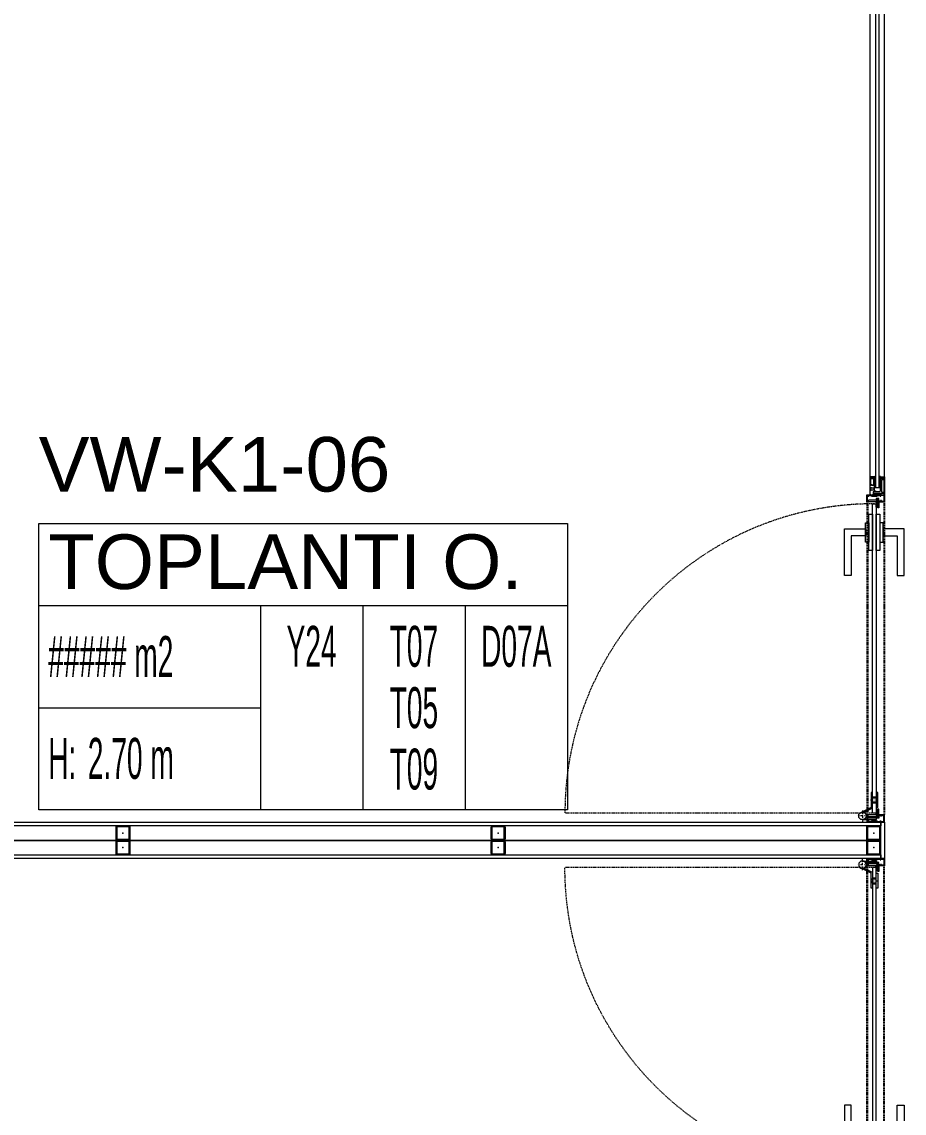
# Model space of a CAD drawing. Extents: x -3709 to 34962, y 0 to 8245.
# Drawn here: x 17003.7 to 17246.2, y 2027.5 to 2327.5 of the extents above; entities that cross this region are included whole.
import ezdxf
from ezdxf.enums import TextEntityAlignment as Align

# ---------------------------------------------------------------- set-up
doc = ezdxf.new("R2010")
doc.units = 0
doc.linetypes.add('DASHDOT', pattern=[25.4, 12.7, -6.35, 0, -6.35])
doc.linetypes.add('DOT2', pattern=[0.125, 0, -0.125])
doc.layers.get('0').update_dxf_attribs({"color": 9, "lineweight": 9})
for name, color, linetype, lineweight in [('0 @ 1', 9, 'Continuous', 9), ('06C', 9, 'Continuous', 9), ('06D', 9, 'Continuous', 9), ('07K', 9, 'Continuous', 9), ('10', 9, 'Continuous', 9), ('11', 9, 'Continuous', 9), ('15', 9, 'Continuous', 9), ('20', 9, 'DOT2', 9), ('21_MAHAL', 9, 'Continuous', 9), ('33', 9, 'BATTING', 9)]:
    doc.layers.add(name, color=color, linetype=linetype, lineweight=lineweight)
doc.styles.add('Arial', font='arial.ttf', dxfattribs={"height": 2.5})
doc.styles.add('MuuM_TEXT-STANDART', font='ARIALN.TTF')
doc.linetypes.add('BATTING', pattern='A,0.0001,-0.1,[134,ltypeshp.shx,S=0.1,R=0,X=-0.1,Y=0],-0.2,[134,ltypeshp.shx,S=0.1,R=180,X=0.1,Y=0],-0.1', length=0.4001)
pattern_1 = [(225, (-604.72494, -2171.82614), (-0.0883883476, 0.0883883476), []), (135, (-604.72494, -2171.82614), (0.0883883476, 0.0883883476), [])]

# ---------------------------------------------------------------- blocks, each defined once
blk = doc.blocks.new('Prf-40x40')
for points in [[(1.5, -2), (-1.5, -2, -0.414214), (-2, -1.5), (-2, 1.5, -0.414214), (-1.5, 2), (1.5, 2, -0.414214), (2, 1.5), (2, -1.5, -0.414214)], [(1.5, -1.7), (-1.5, -1.7, -0.414214), (-1.7, -1.5), (-1.7, 1.5, -0.414214), (-1.5, 1.7), (1.5, 1.7, -0.414214), (1.7, 1.5), (1.7, -1.5, -0.414214)]]:
    blk.add_lwpolyline(points, format="xyb", close=True)
blk.add_point((0, 0))
blk = doc.blocks.new('g-kapı kolu-p')
for points in [[(11.85, 8.21), (-0.95, 8.21), (-0.95, 2.41), (0.95, 2.41), (0.95, 6.31), (11.85, 6.31), (11.85, 8.21)], [(11.85, -8.21), (-0.95, -8.21), (-0.95, -2.41), (0.95, -2.41), (0.95, -6.31), (11.85, -6.31), (11.85, -8.21)]]:
    blk.add_lwpolyline(points)
for points in [[(-5, 0.5), (5, 0.5), (5, 1.5), (-5, 1.5)], [(-2.65, 1.5), (2.65, 1.5), (2.65, 2.41), (-2.65, 2.41)], [(-5, -1.5), (5, -1.5), (5, -0.5), (-5, -0.5)], [(-2.65, -1.5), (2.65, -1.5), (2.65, -2.41), (-2.65, -2.41)]]:
    blk.add_lwpolyline(points, close=True)
blk = doc.blocks.new('k-cambölme-kapı-p')
at = {"layer": '10'}
h = blk.add_hatch(dxfattribs=at)
h.set_pattern_fill('NET', color=256, angle=135, style=0)
h.set_pattern_definition([(135, (3753.7029, 560.85184), (-0.0883883476, -0.0883883476), []), (225, (3753.7029, 560.85184), (0.0883883476, -0.0883883476), [])])
h.paths.add_polyline_path([(2.08, -0.06), (2.08, 0.02), (2.07, 0.04), (2.05, 0.07), (2.01, 0.09), (1.98, 0.1), (1.97, 0.1), (1.97, -0.29), (1.94, -0.29), (1.94, -0.43), (1.88, -0.49), (1.67, -0.49), (1.82, -0.29), (1.73, -0.29), (1.53, -0.5), (1.44, -0.5), (1.62, -0.32), (1.62, -0.29), (1.51, -0.29), (1.34, -0.42), (1.32, -0.44), (1.3, -0.48), (1.29, -0.51), (1.26, -0.57), (1.26, -0.31), (1.32, -0.29), (1.23, -0.29), (1.23, -0.53), (1.23, -0.59), (1.24, -0.62), (1.26, -0.64), (3.47, -0.64), (3.47, -0.58), (3.38, -0.35), (3.38, -0.3), (3.42, -0.25), (3.42, -0.2), (3.38, -0.16), (2.73, -0.16), (2.74, -0.2), (2.91, -0.2, -1), (2.91, -0.25)])
h.paths.add_polyline_path([(2.05, -0.18), (2.05, -0.21), (2.08, -0.23), (2.11, -0.24), (2.15, -0.25), (2.95, -0.27), (2.92, -0.29), (2.55, -0.29), (2.54, -0.31), (2.52, -0.33), (2.5, -0.34), (2.48, -0.34), (2.46, -0.34), (2.44, -0.32), (2.42, -0.3), (2.08, -0.3), (1.99, -0.11), (1.99, -0.07), (2.05, -0.07)], flags=16)
h.paths.add_polyline_path([(2.41, -0.34), (2.51, -0.5), (2.08, -0.5), (2.08, -0.34)], flags=16)
h.paths.add_polyline_path([(2.55, -0.33), (2.89, -0.33), (2.94, -0.33), (3.28, -0.34, 0.166992), (3.34, -0.55), (2.72, -0.55), (2.55, -0.36)], flags=16)
h.paths.add_polyline_path([(3.02, -0.22), (3.02, -0.2), (3.33, -0.2, 0.10606), (3.29, -0.33), (3.01, -0.27)], flags=16)
h = blk.add_hatch(dxfattribs=at)
h.set_pattern_fill('NET', color=256, angle=135, style=0)
h.set_pattern_definition([(45, (474.94443, 2280.71206), (0.0883883476, -0.0883883476), []), (315, (474.94443, 2280.71206), (-0.0883883476, -0.0883883476), [])])
h.paths.add_polyline_path([(87.27, -0.16), (87.26, -0.2), (87.09, -0.2, 1), (87.09, -0.25), (87.92, -0.25), (87.92, -0.01), (87.93, 0.03), (87.96, 0.05), (88, 0.07), (88.03, 0.07), (88.03, -0.29), (88.06, -0.29), (88.06, -0.43), (88.12, -0.49), (88.33, -0.49), (88.18, -0.29), (88.27, -0.29), (88.47, -0.5), (88.56, -0.5), (88.38, -0.32), (88.38, -0.29), (88.49, -0.29), (88.66, -0.42), (88.68, -0.44), (88.7, -0.48), (88.71, -0.51), (88.74, -0.57), (88.74, -0.31), (88.68, -0.29), (88.77, -0.29), (88.77, -0.53), (88.77, -0.59), (88.76, -0.62), (88.74, -0.64), (86.53, -0.64), (86.53, -0.58), (86.62, -0.35), (86.62, -0.3), (86.58, -0.25), (86.58, -0.2), (86.62, -0.16)])
h.paths.add_polyline_path([(87.28, -0.55), (87.45, -0.36), (87.45, -0.33), (87.11, -0.33), (87.06, -0.33), (87.03, -0.31), (86.99, -0.27), (86.98, -0.22), (86.98, -0.2), (86.67, -0.2, -0.292264), (86.66, -0.55)], flags=16)
h.paths.add_polyline_path([(87.48, -0.51), (87.59, -0.51), (87.53, -0.43)], flags=16)
h.paths.add_polyline_path([(87.56, -0.4), (87.69, -0.5), (87.92, -0.5), (87.92, -0.34), (87.59, -0.34)], flags=16)
h.paths.add_polyline_path([(87.62, -0.53), (87.71, -0.62), (87.71, -0.53)], flags=16)
at = {"layer": '10', "linetype": 'DASHDOT', "ltscale": 0.05}
for points in [[(3.22, 3.63), (0.2, 3.63)], [(1.71, 2.14), (1.71, 4.9)], [(6.13, 1.44), (6.13, -0.55)]]:
    blk.add_lwpolyline(points, dxfattribs=at)
at = {"layer": '10'}
for points in [[(0.69, 3.63), (0.69, 2.44)], [(3.84, 0.88), (2.63, 3.22)], [(4.07, 1.27), (2.67, 3.99)], [(1.82, 2.27), (0.16, 2.27), (0.16, 2.03), (0.38, 2.03), (0.38, 1.92), (0.22, 1.92), (0.22, 1.16), (0.35, 1.16), (0.35, -0.41), (0.22, -0.41), (0.22, -1.23), (0.36, -1.23), (0.36, -1.38), (0.16, -1.38), (0.16, -2.24), (1.82, -2.24), (1.82, -1.72), (1.62, -1.72), (1.62, -1.58), (1.82, -1.58), (1.82, -1.37), (1.61, -1.37), (1.61, -1.24), (1.74, -1.24), (1.74, -0.85), (1.06, -0.85), (1.06, -0.13), (1.5, -0.13), (1.5, 1.92), (1.57, 2.03), (1.82, 2.03), (1.82, 2.27)], [(0.69, 2.27), (0.69, -0.24), (1.06, -0.24)], [(1.06, 2.44), (1.06, 2.86)], [(1.06, -0.13), (1.06, 2.27)], [(1.5, 1.92), (1.06, 1.92)], [(1.17, 1.92), (1.17, -0.13)], [(2.91, -0.25), (2.08, -0.06), (2.08, 0.02), (2.07, 0.04), (2.05, 0.07), (2.01, 0.09), (1.98, 0.1), (1.97, 0.1)], [(8.14, 0.88), (8.14, 1.27), (4.07, 1.27)], [(5.3, 0.88), (5.3, -0.16)], [(5.5, 1.27), (5.77, 0.97), (5.77, 0.88)], [(5.59, 0.88), (5.59, -0.16)], [(6.76, 1.27), (6.49, 0.97), (6.49, 0.88)], [(6.67, 0.88), (6.67, -0.16)], [(6.96, 0.88), (6.96, -0.16)], [(87.09, -0.25), (87.92, -0.25), (87.92, -0.01), (87.93, 0.03), (87.96, 0.05), (88, 0.07), (88.03, 0.07)], [(88.18, 2.27), (89.84, 2.27), (89.84, 2.03), (89.62, 2.03), (89.62, 1.92), (89.78, 1.92), (89.78, 1.16), (89.65, 1.16), (89.65, -0.41), (89.78, -0.41), (89.78, -1.23), (89.64, -1.23), (89.64, -1.38), (89.84, -1.38), (89.84, -2.24), (88.18, -2.24), (88.18, -1.72), (88.38, -1.72), (88.38, -1.58), (88.18, -1.58), (88.18, -1.37), (88.39, -1.37), (88.39, -1.24), (88.26, -1.24), (88.26, -0.85), (88.94, -0.85), (88.94, -0.13), (88.5, -0.13), (88.5, 1.92), (88.43, 2.03), (88.18, 2.03), (88.18, 2.27)], [(2.05, -0.89), (3.59, -0.89), (3.59, -0.64), (1.23, -0.64), (1.23, -0.29), (1.97, -0.29)], [(1.62, -0.29), (1.62, -0.32), (1.44, -0.5), (1.53, -0.5), (1.73, -0.29)], [(1.82, -0.29), (1.67, -0.49), (1.88, -0.49), (1.94, -0.43), (1.94, -0.29)], [(3.34, -0.55), (2.72, -0.55), (2.55, -0.36), (2.55, -0.33), (2.89, -0.33), (2.94, -0.33)], [(3.28, -0.34), (3.28, -0.34), (2.94, -0.33)], [(3.01, -0.27), (3.02, -0.22), (3.02, -0.2), (3.33, -0.2)], [(3.01, -0.27), (3.29, -0.33), (3.29, -0.33)], [(4.06, -0.16), (4.06, -0.55), (8.14, -0.55)], [(8.14, -0.55), (8.14, -0.16)], [(87.95, -0.89), (86.41, -0.89), (86.41, -0.64), (88.77, -0.64), (88.77, -0.29), (88.03, -0.29)], [(87.59, -0.51), (87.53, -0.43), (87.48, -0.51), (87.59, -0.51)], [(88.18, -0.29), (88.33, -0.49), (88.12, -0.49), (88.06, -0.43), (88.06, -0.29)], [(88.38, -0.29), (88.38, -0.32), (88.56, -0.5), (88.47, -0.5), (88.27, -0.29)]]:
    blk.add_lwpolyline(points, dxfattribs=at)
for points in [[(1.97, -0.29), (1.97, 2.13), (2.05, 2.13), (2.05, 2.28, 0.414214), (1.89, 2.44), (0.08, 2.44, 0.414214), (0, 2.36), (0, -2.36, 0.414214), (0.08, -2.44), (2.05, -2.44), (2.05, -2.25), (2.05, -2.23), (2.05, -2.23), (2.05, -2.23), (2.05, -2.23), (2.05, -2.23), (2.05, -0.89)], [(88.03, -0.29), (88.03, 2.13), (87.95, 2.13), (87.95, 2.28, -0.414214), (88.11, 2.44), (89.92, 2.44, -0.414214), (90, 2.36), (90, -2.36, -0.414214), (89.92, -2.44), (87.95, -2.44), (87.95, -2.25), (87.95, -2.23), (87.95, -2.23), (87.95, -2.23), (87.95, -2.23), (87.95, -2.23), (87.95, -0.89)], [(1.51, -0.29), (1.34, -0.42), (1.32, -0.44), (1.3, -0.48), (1.29, -0.51), (1.26, -0.57), (1.26, -0.31), (1.32, -0.29), (1.23, -0.29), (1.23, -0.53), (1.23, -0.59), (1.24, -0.62), (1.26, -0.64), (3.47, -0.64), (3.47, -0.58), (3.38, -0.35), (3.38, -0.3), (3.42, -0.25), (3.42, -0.2), (3.38, -0.16), (2.73, -0.16), (2.74, -0.2), (2.91, -0.2, -1), (2.91, -0.25, -1)], [(88.49, -0.29), (88.66, -0.42), (88.68, -0.44), (88.7, -0.48), (88.71, -0.51), (88.74, -0.57), (88.74, -0.31), (88.68, -0.29), (88.77, -0.29), (88.77, -0.53), (88.77, -0.59), (88.76, -0.62), (88.74, -0.64), (86.53, -0.64), (86.53, -0.58), (86.62, -0.35), (86.62, -0.3), (86.58, -0.25), (86.58, -0.2), (86.62, -0.16), (87.27, -0.16), (87.26, -0.2), (87.09, -0.2, 1), (87.09, -0.25, 1)], [(86.66, -0.55), (87.28, -0.55), (87.45, -0.36), (87.45, -0.33), (87.11, -0.33), (87.06, -0.33), (87.03, -0.31), (86.99, -0.27), (86.98, -0.22), (86.98, -0.2), (86.67, -0.2, 1)]]:
    blk.add_lwpolyline(points, format="xyb", dxfattribs=at)
for points in [[(1.99, -0.07), (2.05, -0.07), (2.05, -0.18), (2.05, -0.21), (2.08, -0.23), (2.11, -0.24), (2.15, -0.25), (2.95, -0.27), (2.92, -0.29), (2.55, -0.29), (2.54, -0.31), (2.52, -0.33), (2.5, -0.34), (2.48, -0.34), (2.46, -0.34), (2.44, -0.32), (2.42, -0.3), (2.08, -0.3), (1.99, -0.11)], [(2.08, -0.5), (2.08, -0.34), (2.41, -0.34), (2.51, -0.5), (2.51, -0.5)], [(87.92, -0.5), (87.92, -0.34), (87.59, -0.34), (87.56, -0.4), (87.69, -0.5)], [(87.62, -0.53), (87.71, -0.53), (87.71, -0.62)]]:
    blk.add_lwpolyline(points, close=True, dxfattribs=at)
blk.add_circle((1.71, 3.65), 1.02, dxfattribs=at)
for centre, start, end in [((3.6, -0.37), 176.143, 214.0649), ((3.6, -0.37), 148.8979, 173.1144), ((86.4, -0.37), 325.9351, 31.1021)]:
    blk.add_arc(centre, 0.322, start, end, dxfattribs=at)
at = {"layer": '15', "linetype": 'DOT2'}
blk.add_lwpolyline([(2.48, 0.36), (2.48, 85.36)], dxfattribs=at)
at = {"layer": '15'}
blk.add_lwpolyline([(2.58, 0.88), (87.42, 0.88), (87.52, 0.78), (87.52, -0.05), (87.42, -0.16), (2.58, -0.16), (2.58, -0.16), (2.48, -0.05), (2.48, 0.78), (2.58, 0.88)], dxfattribs=at)
at = {"layer": '15', "linetype": 'DOT2'}
blk.add_arc((2.48, 0.36), 85.04, 0, 90, dxfattribs=at)
at = {"layer": '20'}
for p, q in [((87.95, 2.43), (2.05, 2.43)), ((87.95, 2.13), (2.05, 2.13)), ((87.95, -2.23), (2.05, -2.23)), ((87.95, -2.44), (2.05, -2.44))]:
    blk.add_line(p, q, dxfattribs=at)
at = {"layer": '06C', "xscale": -1}
blk.add_blockref('g-kapı kolu-p', (79.64, 0.38), dxfattribs=at)
blk = doc.blocks.new('p-strahle-alüminyumdoğramaprofili')
at = {"layer": '10'}
h = blk.add_hatch(dxfattribs=at)
h.set_pattern_fill('NET', color=256, angle=315, style=0)
h.set_pattern_definition(pattern_1)
h.paths.add_polyline_path([(-4.62, 2.65), (-4.68, 2.65), (-4.72, 2.75), (-4.72, 2.8), (-4.69, 2.8), (-4.69, 2.92), (-4.98, 2.92), (-4.98, 2.8), (-4.95, 2.8), (-4.99, 2.65), (-5.08, 2.66), (-5.25, 2.28), (-5.14, 2.28), (-5.14, 2.33), (-4.98, 2.52, 0.2599), (-4.9, 2.28), (-4.66, 2.28, 0.382682)])
h.paths.add_polyline_path([(-4.86, 2.52), (-4.67, 2.52, -2.16717)], flags=16)
h = blk.add_hatch(dxfattribs=at)
h.set_pattern_fill('NET', color=256, angle=315, style=0)
h.set_pattern_definition(pattern_1)
h.paths.add_polyline_path([(-4.62, 0.88), (-4.68, 0.88), (-4.72, 0.77), (-4.72, 0.73), (-4.69, 0.73), (-4.69, 0.6), (-4.98, 0.6), (-4.98, 0.73), (-4.95, 0.73), (-4.99, 0.88), (-5.08, 0.87), (-5.25, 1.24), (-5.14, 1.24), (-5.14, 1.2), (-4.98, 1.01, -0.2599), (-4.9, 1.24), (-4.66, 1.24, -0.382682)])
h.paths.add_polyline_path([(-4.86, 1), (-4.67, 1, 2.16717)], flags=16)
h = blk.add_hatch(dxfattribs=at)
h.set_pattern_fill('NET', color=256, angle=315, style=0)
h.set_pattern_definition([(225, (-608.45214, -2173.53612), (-0.0883883476, 0.0883883476), []), (135, (-608.45214, -2173.53612), (0.0883883476, 0.0883883476), [])])
h.paths.add_polyline_path([(-3.45, 2.28), (-3.45, 2.57), (-4.49, 2.57), (-4.49, 2.28)])
h = blk.add_hatch(dxfattribs=at)
h.set_pattern_fill('NET', color=256, angle=315, style=0)
h.set_pattern_definition([(225, (-608.45214, -2180.04526), (-0.0883883476, 0.0883883476), []), (135, (-608.45214, -2180.04526), (0.0883883476, 0.0883883476), [])])
h.paths.add_polyline_path([(-3.45, 0.93), (-3.45, 1.24), (-4.49, 1.24), (-4.49, 0.93)])
h = blk.add_hatch(dxfattribs=at)
h.set_pattern_fill('NET', color=256, angle=315, style=0)
h.set_pattern_definition([(225, (-629.50454, -2177.58922), (-0.0883883476, 0.0883883476), []), (135, (-629.50454, -2177.58922), (0.0883883476, 0.0883883476), [])])
h.paths.add_polyline_path([(0, 0.68), (0, 1.75), (-0.18, 1.75), (-0.18, 0.68)])
for points in [[(-4.92, 3.6), (-4.92, 3.16), (-4.61, 3.16), (-4.61, 2.87), (-4.52, 2.87), (-4.62, 2.65), (-4.68, 2.65), (-4.72, 2.75), (-4.72, 2.8), (-4.69, 2.8), (-4.69, 3.05), (-4.98, 3.05), (-4.98, 2.8), (-4.95, 2.8), (-4.99, 2.65), (-5.08, 2.66), (-5.07, 3.76), (-0.11, 3.76)], [(-5.08, 2.66), (-5.25, 2.28)], [(-5.09, 0.88), (-5.25, 1.24)], [(-4.98, 2.52), (-5.14, 2.33), (-5.14, 2.28)], [(-4.98, 1.01), (-5.14, 1.2), (-5.14, 1.24)], [(-4.69, 2.92), (-4.98, 2.92)], [(-4.71, 0.6), (-4.98, 0.6)], [(-2.83, 0.2), (-2.67, 0.2), (-2.67, -0.04), (-4.87, -0.04), (-4.87, 0.19), (-4.57, 0.19), (-4.57, 0.73), (-2.67, 0.73)], [(-4.52, 2.87), (-4.49, 2.87), (-4.49, 2.26)], [(-4.49, 0.93), (-4.49, 0.93), (-4.49, 1.26)], [(-3.45, 2.26), (-3.45, 2.57)], [(-3.45, 1.26), (-3.45, 0.93)], [(-2.08, 0.93), (-2.08, 2.57)], [(-0.18, 0.68), (0, 0.68), (0, 1.75)], [(-0.18, 1.75), (0, 1.75)]]:
    blk.add_lwpolyline(points, dxfattribs=at)
for points in [[(-0.57, 3.26), (-0.57, 3.62), (-4.89, 3.62), (-4.89, 3.65, 0.561743), (-4.97, 3.66, 0.595966), (-4.92, 3.6, -2.204878)], [(-4.61, 2.87), (-4.49, 3.45, -0.833203), (-4.18, 3.44, -0.447088)], [(-4.18, 3.44), (-4.18, 2.99, 0.414214), (-4.07, 2.89), (-0.82, 2.89), (-0.82, 3.62)], [(-0.11, 3.76), (-0.11, 3.62), (-0.45, 3.62), (-0.45, 3.14, -1), (-0.66, 3.14)], [(-0.66, 3.14, -0.305404), (-0.57, 3.26, -5.773092)], [(-4.67, 2.52), (-4.86, 2.52, 1)], [(-4.67, 1), (-4.86, 1, -1)], [(-4.49, 2.57), (-1.23, 2.57, -0.414214), (-0.9, 2.25), (-0.9, 1.22)], [(-2.67, 0.73), (-2.67, 0.32), (-2.83, 0.32, 1), (-2.83, 0.2, -1)]]:
    blk.add_lwpolyline(points, format="xyb", dxfattribs=at)
for points in [[(-0.18, 2.74), (-0.18, 2.21), (0, 2.21), (0, 2.08), (-0.18, 2.08), (-0.18, 0.43), (0, 0.43), (0, 0), (-0.12, 0), (-0.12, -0.24), (-5.09, -0.24), (-5.09, 0.88), (-4.98, 0.88), (-4.94, 0.7), (-4.99, 0.7), (-4.99, 0.33), (-4.71, 0.33), (-4.71, 0.88), (-4.56, 0.88), (-4.52, 0.93), (-1.28, 0.93), (-1.2, 1.22), (-0.9, 1.22), (-0.9, 0.62), (-0.58, 0.62), (-0.58, 2.74)], [(-2.03, 0.78), (-1.35, 0.78), (-1.35, 0.08), (-1.28, 0.04), (-1.28, -0.04), (-2.09, -0.04), (-2.09, 0.1), (-2.03, 0.15)]]:
    blk.add_lwpolyline(points, close=True, dxfattribs=at)
for centre, radius, start, end in [((-4.73, 2.47), 0.253, 168.6676, 234.1258), ((-4.73, 1.06), 0.253, 125.8742, 191.3324), ((-4.77, 2.44), 0.125, 139.5402, 40.4598), ((-4.77, 1.08), 0.125, 319.5402, 220.4598), ((-4.84, 2.48), 0.273, 305.9738, 36.4289), ((-4.84, 1.04), 0.273, 323.5711, 54.0262)]:
    blk.add_arc(centre, radius, start, end, dxfattribs=at)
blk = doc.blocks.new('*U732')
at = {"layer": '06D'}
for points in [[(4.95, 4), (667.04, 4)], [(4.95, 0), (667.02, 0)]]:
    blk.add_lwpolyline(points, dxfattribs=at)
at = {"layer": '15'}
for points in [[(1.96, 2.5), (670.03, 2.5)], [(670.03, 1.5), (1.96, 1.5)]]:
    blk.add_lwpolyline(points, dxfattribs=at)
at = {"layer": '0 @ 1', "linetype": 'Continuous', "xscale": -1}
blk.add_blockref('p-strahle-alüminyumdoğramaprofili', (-0.12, 0.24), dxfattribs=at)
blk = doc.blocks.new('0_roomno2')
blk.add_lwpolyline([(19.375, -10.5), (0, -10.5), (0, 0), (19.375, 0)], close=True)
for points in [[(0, -3), (19.375, -3)], [(8.125, -3), (8.125, -10.5)], [(11.875, -3), (11.875, -10.5)], [(15.625, -3), (15.625, -10.5)], [(0, -6.75), (8.125, -6.75)]]:
    blk.add_lwpolyline(points)
at = {"style": 'MuuM_TEXT-STANDART', "width": 0.6}
blk.add_text('H:', height=1.5, dxfattribs=at).set_placement((0.35, -8.608), align=Align.MIDDLE_LEFT)
at = {"style": 'Arial'}
blk.add_attdef('ODANO', (0, 1.17), '', height=2, dxfattribs=at)
blk.add_attdef('MEKANADI', text='', height=2, dxfattribs=at).set_placement((0.35, -3), align=Align.BOTTOM_LEFT)
at = {"style": 'MuuM_TEXT-STANDART', "width": 0.6}
for tag, p in [('YER01', (10, -4.5)), ('TAVAN01', (13.75, -4.5)), ('DUVAR01', (17.5, -4.5)), ('YER02', (10, -6.75)), ('TAVAN02', (13.75, -6.75)), ('DUVAR02', (17.5, -6.75)), ('YER03', (10, -9)), ('TAVAN03', (13.75, -9)), ('DUVAR03', (17.5, -9))]:
    blk.add_attdef(tag, text='', height=1.5, dxfattribs=at).set_placement(p, align=Align.MIDDLE_CENTER)
for tag, p in [('M2', (0.35, -4.875)), ('TEMIZTAVANYUKSEKLIGI', (1.8, -8.608))]:
    blk.add_attdef(tag, text='', height=1.5, dxfattribs=at).set_placement(p, align=Align.MIDDLE_LEFT)

msp = doc.modelspace()

# ---------------------------------------------------------------- linework, layer by layer
at = {"layer": '06D'}
msp.add_lwpolyline([(17236.34, 2102.5), (16824.34, 2102.5)], dxfattribs=at)
at = {"layer": '11'}
for points in [[(16820.84, 2106.5), (16820.84, 2107.5), (17239.84, 2107.5), (17239.84, 2106.5)], [(17240.84, 2097.5), (17239.84, 2097.5), (17239.84, 2107.5), (17240.84, 2107.5)], [(16820.84, 2097.5), (16820.84, 2098.5), (17239.84, 2098.5), (17239.84, 2097.5)]]:
    msp.add_lwpolyline(points, close=True, dxfattribs=at)
at = {"layer": '33', "ltscale": 0.3}
msp.add_lwpolyline([(16820.94, 2102.5), (17239.84, 2102.5)], dxfattribs=at)

# ---------------------------------------------------------------- block references
at = {"linetype": 'Continuous', "xscale": -1, "rotation": 270}
msp.add_blockref('*U732', (17236.84, 2197.51), dxfattribs=at)
at = {"layer": '07K', "rotation": 90}
msp.add_blockref('k-cambölme-kapı-p', (17238.39, 2107.5), dxfattribs=at)
at = {"layer": '07K', "xscale": -1, "rotation": 90}
msp.add_blockref('k-cambölme-kapı-p', (17238.39, 2097.5), dxfattribs=at)
at = {"layer": '10', "xscale": -1}
for p in [(17031.54, 2104.5), (17134.64, 2104.5), (17237.84, 2104.5), (17031.54, 2100.5), (17134.64, 2100.5), (17237.84, 2100.5)]:
    msp.add_blockref('Prf-40x40', p, dxfattribs=at)
at = {"layer": '21_MAHAL'}
ref = msp.add_blockref('0_roomno2', (17008.37, 2189.59), dxfattribs=dict(at, xscale=7.5, yscale=7.5, zscale=7.5))
ref.add_attrib('ODANO', 'VW-K1-06', (17008.37, 2198.37), dxfattribs={"layer": '0', "height": 15, "style": 'Arial'})
ref.add_attrib('MEKANADI', 'TOPLANTI O.', dxfattribs={"layer": '0', "height": 15, "style": 'Arial'}).set_placement((17010.99, 2167.09), align=Align.BOTTOM_LEFT)
ref.add_attrib('M2', '##### m2', dxfattribs={"layer": '0', "height": 11.25, "style": 'MuuM_TEXT-STANDART', "width": 0.6}).set_placement((17010.99, 2153.03), align=Align.MIDDLE_LEFT)
ref.add_attrib('TEMIZTAVANYUKSEKLIGI', '2.70 m', dxfattribs={"layer": '0', "height": 11.25, "style": 'MuuM_TEXT-STANDART', "width": 0.6}).set_placement((17021.87, 2125.03), align=Align.MIDDLE_LEFT)
ref.add_attrib('YER01', 'Y24', dxfattribs={"layer": '0', "height": 11.25, "style": 'MuuM_TEXT-STANDART', "width": 0.6}).set_placement((17083.37, 2155.84), align=Align.MIDDLE_CENTER)
ref.add_attrib('TAVAN01', 'T07', dxfattribs={"layer": '0', "height": 11.25, "style": 'MuuM_TEXT-STANDART', "width": 0.6}).set_placement((17111.49, 2155.84), align=Align.MIDDLE_CENTER)
ref.add_attrib('DUVAR01', 'D07A', dxfattribs={"layer": '0', "height": 11.25, "style": 'MuuM_TEXT-STANDART', "width": 0.6}).set_placement((17139.62, 2155.84), align=Align.MIDDLE_CENTER)
ref.add_attrib('TAVAN02', 'T05', dxfattribs={"layer": '0', "height": 11.25, "style": 'MuuM_TEXT-STANDART', "width": 0.6}).set_placement((17111.49, 2138.97), align=Align.MIDDLE_CENTER)
ref.add_attrib('TAVAN03', 'T09', dxfattribs={"layer": '0', "height": 11.25, "style": 'MuuM_TEXT-STANDART', "width": 0.6}).set_placement((17111.49, 2122.09), align=Align.MIDDLE_CENTER)

doc.saveas('drawing.dxf')
